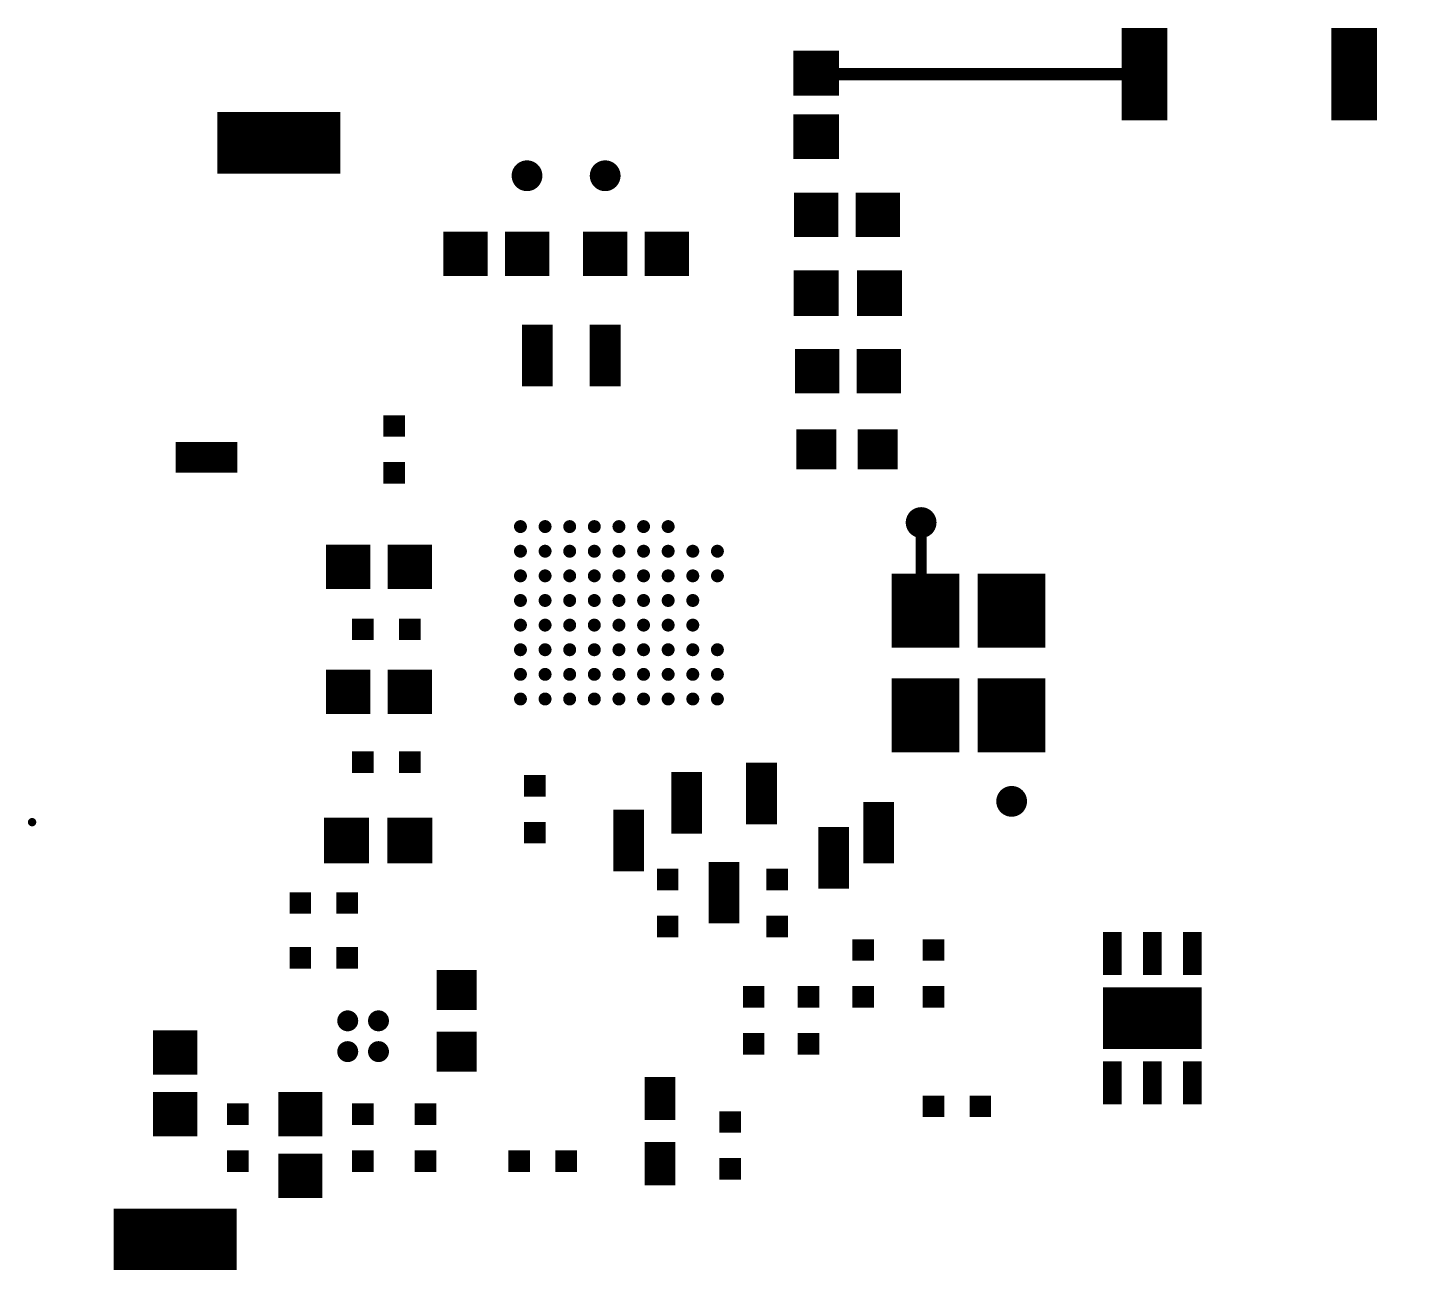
# Model space of a CAD drawing. Extents: x -0.444 to 0.448, y -0.415 to 0.38.
import ezdxf

# ---------------------------------------------------------------- set-up
doc = ezdxf.new("R2010")
doc.units = 0
doc.layers.get('0').update_dxf_attribs({"linetype": 'CONTINUOUS'})
doc.layers.add('gtl', color=1, linetype='CONTINUOUS')

# ---------------------------------------------------------------- blocks, each defined once
blk = doc.blocks.new('D10')
at = {"const_width": 0.02835}
blk.add_lwpolyline([(-0.014175, 0), (0.014175, 0)], dxfattribs=at)
blk = doc.blocks.new('D11')
at = {"const_width": 0.03937}
blk.add_lwpolyline([(-0.00984, 0), (0.00984, 0)], dxfattribs=at)
blk = doc.blocks.new('D12')
at = {"const_width": 0.02559}
blk.add_lwpolyline([(-0.012795, 0), (0.012795, 0)], dxfattribs=at)
blk = doc.blocks.new('D13')
at = {"const_width": 0.02559}
blk.add_lwpolyline([(-0.012795, 0), (0.012795, 0)], dxfattribs=at)
blk = doc.blocks.new('D14')
at = {"const_width": 0.01378}
blk.add_lwpolyline([(-0.00689, 0), (0.00689, 0)], dxfattribs=at)
blk = doc.blocks.new('D15')
at = {"const_width": 0.01378}
blk.add_lwpolyline([(-0.00689, 0), (0.00689, 0)], dxfattribs=at)
blk = doc.blocks.new('D16')
at = {"const_width": 0.02874}
blk.add_lwpolyline([(-0.014565, 0), (0.014565, 0)], dxfattribs=at)
blk = doc.blocks.new('D17')
at = {"const_width": 0.02913}
blk.add_lwpolyline([(-0.01437, 0), (0.01437, 0)], dxfattribs=at)
blk = doc.blocks.new('D18')
at = {"const_width": 0.02835}
blk.add_lwpolyline([(-0.014175, 0), (0.014175, 0)], dxfattribs=at)
blk = doc.blocks.new('D19')
at = {"const_width": 0.00984}
blk.add_lwpolyline([(-0.00492, 0, 1), (0.00492, 0, 1)], format="xyb", close=True, dxfattribs=at)
blk = doc.blocks.new('D20')
at = {"const_width": 0.02756}
blk.add_lwpolyline([(-0.00984, 0), (0.00984, 0)], dxfattribs=at)
blk = doc.blocks.new('D21')
at = {"const_width": 0.03937}
blk.add_lwpolyline([(-0.00984, 0), (0.00984, 0)], dxfattribs=at)
blk = doc.blocks.new('D22')
at = {"const_width": 0.01968}
blk.add_lwpolyline([(-0.019685, 0), (0.019685, 0)], dxfattribs=at)
blk = doc.blocks.new('D23')
at = {"const_width": 0.05905}
blk.add_lwpolyline([(-0.014565, 0), (0.014565, 0)], dxfattribs=at)
blk = doc.blocks.new('D24')
at = {"const_width": 0.03937}
blk.add_lwpolyline([(-0.03937, 0), (0.03937, 0)], dxfattribs=at)
blk = doc.blocks.new('D25')
at = {"const_width": 0.004135}
blk.add_lwpolyline([(-0.002067, 0, 1), (0.002067, 0, 1)], format="xyb", close=True, dxfattribs=at)
blk = doc.blocks.new('D26')
at = {"const_width": 0.04724}
blk.add_lwpolyline([(-0.021655, 0), (0.021655, 0)], dxfattribs=at)
blk = doc.blocks.new('D27')
at = {"const_width": 0.03937}
blk.add_lwpolyline([(-0.031495, 0), (0.031495, 0)], dxfattribs=at)
blk = doc.blocks.new('D28')
at = {"const_width": 0.02756}
blk.add_lwpolyline([(-0.005905, 0), (0.005905, 0)], dxfattribs=at)
blk = doc.blocks.new('D29')
at = {"const_width": 0.006695}
blk.add_lwpolyline([(-0.003348, 0, 1), (0.003348, 0, 1)], format="xyb", close=True, dxfattribs=at)
blk = doc.blocks.new('D30')
at = {"const_width": 0.003505}
blk.add_lwpolyline([(-0.001752, 0, 1), (0.001752, 0, 1)], format="xyb", close=True, dxfattribs=at)
blk = doc.blocks.new('D31')
at = {"const_width": 0.004}
blk.add_lwpolyline([(-0.002, 0, 1), (0.002, 0, 1)], format="xyb", close=True, dxfattribs=at)
blk = doc.blocks.new('D32')
at = {"const_width": 0.00267}
blk.add_lwpolyline([(-0.001335, 0, 1), (0.001335, 0, 1)], format="xyb", close=True, dxfattribs=at)
blk = doc.blocks.new('D33')
at = {"const_width": 0.003505}
blk.add_lwpolyline([(-0.001752, 0, 1), (0.001752, 0, 1)], format="xyb", close=True, dxfattribs=at)

msp = doc.modelspace()

# ---------------------------------------------------------------- linework, layer by layer
at = {"layer": 'gtl', "color": 1}
for points, const_width in [([(0.06, 0.35055), (0.06028, 0.35028)], 0.008), ([(0.06028, 0.35028), (0.06055, 0.35)], 0.008), ([(0.06055, 0.35), (0.27, 0.35)], 0.008), ([(0.12711, 0.00724), (0.12711, 0.06328)], 0.007), ([(0.12711, 0.00724), (0.12865, 0.0057)], 0.007), ([(0.12865, 0.0057), (0.12935, 0.005)], 0.007), ([(0.12935, 0.005), (0.12988, 0.005)], 0.007), ([(0.12988, 0.005), (0.13, 0.005)], 0.007)]:
    msp.add_lwpolyline(points, dxfattribs=dict(at, const_width=const_width))

# ---------------------------------------------------------------- block references
at = {"layer": 'gtl'}
for name, p in [('D23', (0.27, 0.35)), ('D23', (0.4041, 0.35)), ('D16', (0.06, 0.35055)), ('D31', (0.06, 0.35055)), ('D31', (0.06028, 0.35028)), ('D31', (0.06028, 0.35028)), ('D31', (0.06055, 0.35)), ('D31', (0.06055, 0.35)), ('D32', (0.06, 0.35)), ('D31', (0.27, 0.35)), ('D32', (0.27, 0.35)), ('D24', (-0.2837, 0.30604)), ('D16', (0.06, 0.31)), ('D32', (0.06, 0.31)), ('D32', (-0.27451, 0.30078)), ('D19', (-0.125, 0.285)), ('D19', (-0.075, 0.285)), ('D32', (-0.125, 0.285)), ('D32', (-0.075, 0.285)), ('D10', (0.06, 0.26)), ('D10', (0.09937, 0.26)), ('D32', (0.06, 0.26)), ('D32', (0.1, 0.26)), ('D10', (-0.16437, 0.235)), ('D10', (-0.125, 0.235)), ('D10', (-0.075, 0.235)), ('D10', (-0.03563, 0.235)), ('D32', (-0.165, 0.235)), ('D32', (-0.125, 0.235)), ('D32', (-0.075, 0.235)), ('D32', (-0.03666, 0.23508)), ('D17', (0.06, 0.21)), ('D17', (0.10055, 0.21)), ('D32', (0.06, 0.21)), ('D32', (0.1, 0.21)), ('D21', (-0.1184, 0.17)), ('D21', (-0.075, 0.17)), ('D32', (-0.12, 0.17)), ('D32', (-0.075, 0.17)), ('D10', (0.06063, 0.16)), ('D10', (0.1, 0.16)), ('D32', (0.06, 0.16)), ('D32', (0.1, 0.16)), ('D14', (-0.21, 0.125)), ('D32', (-0.21, 0.125)), ('D12', (0.06, 0.11)), ('D12', (0.09937, 0.11)), ('D22', (-0.33, 0.105)), ('D32', (-0.33, 0.105)), ('D32', (0.06, 0.11)), ('D32', (0.1, 0.11)), ('D14', (-0.21, 0.095)), ('D32', (-0.21, 0.095)), ('D19', (0.12711, 0.06328)), ('D25', (-0.12919, 0.06069)), ('D33', (-0.12919, 0.06069)), ('D25', (-0.11344, 0.06069)), ('D33', (-0.11345, 0.06069)), ('D25', (-0.0977, 0.06069)), ('D25', (-0.08195, 0.06069)), ('D25', (-0.0662, 0.06069)), ('D33', (-0.0662, 0.06069)), ('D25', (-0.05045, 0.06069)), ('D33', (-0.05045, 0.06069)), ('D25', (-0.03471, 0.06069)), ('D33', (-0.03471, 0.06069)), ('D30', (0.12711, 0.06328)), ('D10', (-0.23937, 0.035)), ('D10', (-0.2, 0.035)), ('D25', (-0.12919, 0.04494)), ('D33', (-0.1292, 0.04494)), ('D25', (-0.11344, 0.04494)), ('D33', (-0.11345, 0.04494)), ('D25', (-0.0977, 0.04494)), ('D33', (-0.0977, 0.04494)), ('D25', (-0.08195, 0.04494)), ('D25', (-0.0662, 0.04494)), ('D25', (-0.05045, 0.04494)), ('D33', (-0.05045, 0.04494)), ('D25', (-0.03471, 0.04494)), ('D33', (-0.03471, 0.04494)), ('D25', (-0.01896, 0.04494)), ('D33', (-0.01896, 0.04494)), ('D25', (-0.00321, 0.04494)), ('D32', (-0.24435, 0.03453)), ('D32', (-0.2, 0.035)), ('D25', (-0.12919, 0.02919)), ('D33', (-0.12919, 0.02919)), ('D25', (-0.11344, 0.02919)), ('D25', (-0.0977, 0.02919)), ('D25', (-0.08195, 0.02919)), ('D33', (-0.08195, 0.02919)), ('D25', (-0.0662, 0.02919)), ('D25', (-0.05045, 0.02919)), ('D33', (-0.05045, 0.02919)), ('D25', (-0.03471, 0.02919)), ('D33', (-0.03471, 0.02919)), ('D25', (-0.01896, 0.02919)), ('D33', (-0.01896, 0.02919)), ('D25', (-0.00321, 0.02919)), ('D33', (-0.00321, 0.02919)), ('D26', (0.12988, 0.00693)), ('D26', (0.185, 0.00693)), ('D25', (-0.12919, 0.01344)), ('D33', (-0.12919, 0.01344)), ('D25', (-0.11344, 0.01344)), ('D25', (-0.0977, 0.01344)), ('D25', (-0.08195, 0.01344)), ('D25', (-0.0662, 0.01344)), ('D25', (-0.05045, 0.01344)), ('D25', (-0.03471, 0.01344)), ('D33', (-0.0347, 0.01344)), ('D25', (-0.01896, 0.01344)), ('D33', (-0.01896, 0.01344)), ('D30', (0.12711, 0.00724)), ('D30', (0.12711, 0.00724)), ('D30', (0.12865, 0.0057)), ('D30', (0.12865, 0.0057)), ('D15', (-0.23, -0.005)), ('D15', (-0.2, -0.005)), ('D25', (-0.12919, -0.00231)), ('D32', (-0.12919, -0.00231)), ('D25', (-0.11344, -0.00231)), ('D25', (-0.0977, -0.00231)), ('D25', (-0.08195, -0.00231)), ('D25', (-0.0662, -0.00231)), ('D25', (-0.05045, -0.00231)), ('D25', (-0.03471, -0.00231)), ('D33', (-0.03471, -0.00231)), ('D25', (-0.01896, -0.00231)), ('D33', (-0.01896, -0.00231)), ('D30', (0.12935, 0.005)), ('D30', (0.12935, 0.005)), ('D30', (0.12988, 0.005)), ('D30', (0.12988, 0.005)), ('D30', (0.13, 0.005)), ('D32', (0.13, 0.005)), ('D32', (0.185, 0.005)), ('D32', (-0.23, -0.005)), ('D32', (-0.2, -0.005)), ('D25', (-0.12919, -0.01805)), ('D25', (-0.11344, -0.01805)), ('D25', (-0.0977, -0.01805)), ('D25', (-0.08195, -0.01805)), ('D25', (-0.0662, -0.01805)), ('D25', (-0.05045, -0.01805)), ('D25', (-0.03471, -0.01805)), ('D25', (-0.01896, -0.01805)), ('D33', (-0.01896, -0.01805)), ('D25', (-0.00321, -0.01805)), ('D33', (-0.00321, -0.01805)), ('D10', (-0.23937, -0.045)), ('D10', (-0.2, -0.045)), ('D25', (-0.12919, -0.0338)), ('D33', (-0.12919, -0.0338)), ('D25', (-0.11344, -0.0338)), ('D33', (-0.11345, -0.0338)), ('D25', (-0.0977, -0.0338)), ('D25', (-0.08195, -0.0338)), ('D33', (-0.08195, -0.0338)), ('D25', (-0.0662, -0.0338)), ('D25', (-0.05045, -0.0338)), ('D33', (-0.05045, -0.0338)), ('D25', (-0.03471, -0.0338)), ('D33', (-0.03471, -0.0338)), ('D25', (-0.01896, -0.0338)), ('D25', (-0.00321, -0.0338)), ('D32', (-0.23937, -0.045)), ('D32', (-0.2, -0.045)), ('D26', (0.12988, -0.06)), ('D26', (0.185, -0.06)), ('D25', (-0.12919, -0.04955)), ('D33', (-0.12919, -0.04955)), ('D25', (-0.11344, -0.04955)), ('D33', (-0.11344, -0.04955)), ('D25', (-0.0977, -0.04955)), ('D33', (-0.0977, -0.04955)), ('D25', (-0.08195, -0.04955)), ('D33', (-0.08195, -0.04955)), ('D25', (-0.0662, -0.04955)), ('D25', (-0.05045, -0.04955)), ('D33', (-0.05045, -0.04955)), ('D25', (-0.03471, -0.04955)), ('D33', (-0.03471, -0.04955)), ('D25', (-0.01896, -0.04955)), ('D33', (-0.01896, -0.04955)), ('D25', (-0.00321, -0.04955)), ('D33', (-0.00321, -0.04955)), ('D32', (0.13, -0.06)), ('D32', (0.185, -0.06)), ('D15', (-0.23, -0.09)), ('D32', (-0.22981, -0.08839)), ('D15', (-0.2, -0.09)), ('D32', (-0.2, -0.09)), ('D14', (-0.12, -0.105)), ('D11', (-0.02283, -0.11591)), ('D11', (0.025, -0.11)), ('D32', (-0.12, -0.105)), ('D19', (0.185, -0.115)), ('D32', (-0.02283, -0.11591)), ('D32', (0.025, -0.11)), ('D11', (0.1, -0.135)), ('D32', (0.185, -0.115)), ('D11', (-0.06, -0.14)), ('D32', (-0.44159, -0.1283)), ('D17', (-0.24055, -0.14)), ('D17', (-0.2, -0.14)), ('D14', (-0.12, -0.135)), ('D32', (-0.12, -0.135)), ('D11', (0.07121, -0.15118)), ('D32', (0.1, -0.135)), ('D32', (-0.24, -0.14)), ('D32', (-0.2, -0.14)), ('D32', (-0.06, -0.14)), ('D32', (0.07, -0.15)), ('D14', (-0.035, -0.165)), ('D21', (0.00096, -0.17335)), ('D14', (0.035, -0.165)), ('D32', (-0.035, -0.165)), ('D32', (0.035, -0.165)), ('D15', (-0.27, -0.18)), ('D32', (-0.27, -0.18)), ('D15', (-0.24, -0.18)), ('D32', (-0.24, -0.18)), ('D32', (0, -0.175)), ('D14', (-0.035, -0.195)), ('D32', (-0.035, -0.195)), ('D14', (0.035, -0.195)), ('D32', (0.035, -0.195)), ('D14', (0.09, -0.21)), ('D14', (0.135, -0.21)), ('D28', (0.24941, -0.21232)), ('D28', (0.275, -0.21232)), ('D28', (0.30059, -0.21232)), ('D15', (-0.27, -0.215)), ('D32', (-0.27, -0.215)), ('D15', (-0.24, -0.215)), ('D32', (-0.24, -0.215)), ('D32', (0.09, -0.21)), ('D32', (0.135, -0.21)), ('D32', (0.25, -0.21)), ('D32', (0.275, -0.21)), ('D32', (0.3, -0.21)), ('D13', (-0.17, -0.23563)), ('D32', (-0.17, -0.235)), ('D14', (0.02, -0.24)), ('D32', (0.02, -0.24)), ('D14', (0.055, -0.24)), ('D32', (0.055, -0.24)), ('D14', (0.09, -0.24)), ('D32', (0.09, -0.24)), ('D14', (0.135, -0.24)), ('D32', (0.135, -0.24)), ('D27', (0.275, -0.25366)), ('D29', (-0.23968, -0.25532)), ('D29', (-0.22, -0.25532)), ('D32', (0.25716, -0.24717)), ('D32', (0.29496, -0.24528)), ('D32', (-0.24, -0.255)), ('D32', (-0.22, -0.255)), ('D18', (-0.35, -0.27563)), ('D13', (-0.17, -0.275)), ('D14', (0.02, -0.27)), ('D32', (0.02, -0.27)), ('D14', (0.055, -0.27)), ('D32', (0.055, -0.27)), ('D32', (0.25855, -0.26424)), ('D32', (0.29053, -0.2631)), ('D32', (-0.35012, -0.27113)), ('D29', (-0.23968, -0.275)), ('D32', (-0.24, -0.275)), ('D29', (-0.22, -0.275)), ('D32', (-0.22, -0.275)), ('D32', (-0.17, -0.275)), ('D28', (0.24941, -0.295)), ('D28', (0.275, -0.295)), ('D28', (0.30059, -0.295)), ('D20', (-0.04, -0.305)), ('D32', (0.25, -0.295)), ('D32', (0.275, -0.295)), ('D32', (0.3, -0.295)), ('D18', (-0.35, -0.315)), ('D18', (-0.27, -0.315)), ('D32', (-0.04, -0.305)), ('D15', (0.135, -0.31)), ('D15', (0.165, -0.31)), ('D32', (-0.35, -0.315)), ('D14', (-0.31, -0.315)), ('D32', (-0.31, -0.315)), ('D32', (-0.27, -0.315)), ('D14', (-0.23, -0.315)), ('D32', (-0.23, -0.315)), ('D14', (-0.19, -0.315)), ('D32', (-0.19, -0.315)), ('D32', (0.135, -0.31)), ('D32', (0.165, -0.31)), ('D14', (0.005, -0.32)), ('D32', (0.005, -0.32)), ('D14', (-0.31, -0.345)), ('D14', (-0.23, -0.345)), ('D14', (-0.19, -0.345)), ('D15', (-0.13, -0.345)), ('D15', (-0.1, -0.345)), ('D20', (-0.04, -0.34665)), ('D32', (-0.31, -0.345)), ('D18', (-0.27, -0.35437)), ('D32', (-0.23, -0.345)), ('D32', (-0.19, -0.345)), ('D32', (-0.13, -0.345)), ('D32', (-0.1, -0.345)), ('D32', (-0.04, -0.35)), ('D14', (0.005, -0.35)), ('D32', (0.005, -0.35)), ('D32', (-0.27, -0.355)), ('D24', (-0.35, -0.395)), ('D32', (-0.35, -0.395))]:
    msp.add_blockref(name, p, dxfattribs=at)

doc.saveas('drawing.dxf')
